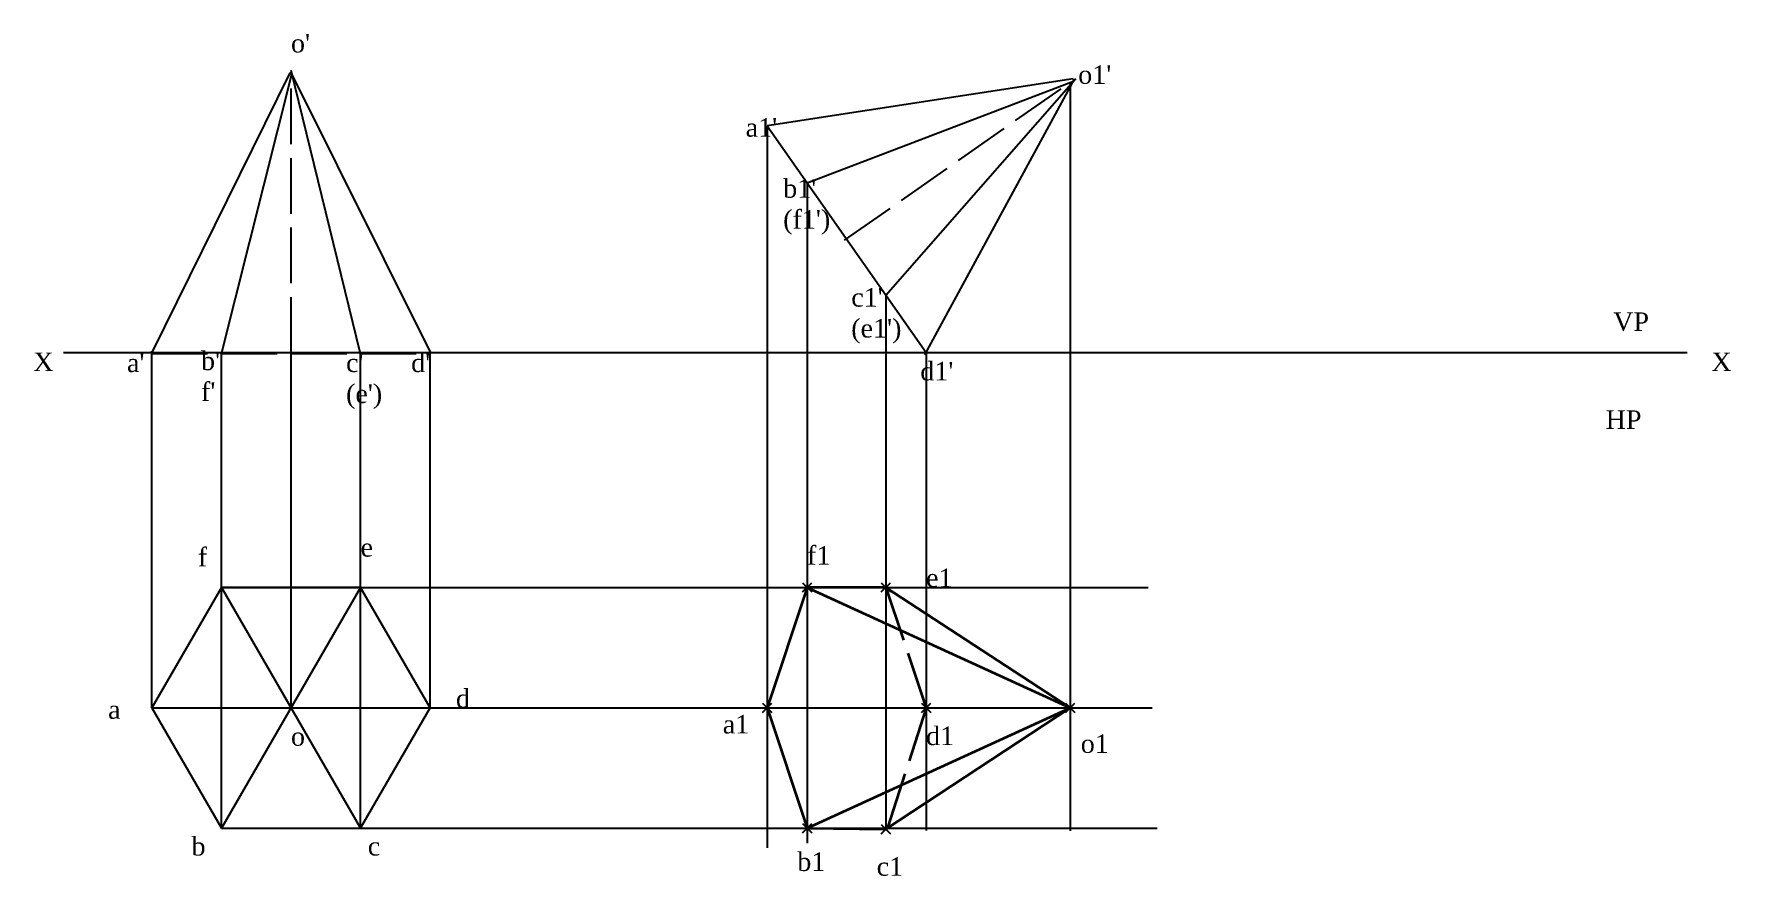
# Model space of a CAD drawing. Header units: millimetres. Extents: x 93 to 458, y 87 to 268.
import ezdxf

# ---------------------------------------------------------------- set-up
doc = ezdxf.new("R2010")
doc.units = ezdxf.units.MM
doc.header["$PDMODE"] = 3
doc.linetypes.add('ACAD_ISO02W100', pattern=[15, 12, -3])
doc.styles.get("Standard").update_dxf_attribs({"font": 'arial.ttf'})

msp = doc.modelspace()

# ---------------------------------------------------------------- linework, layer by layer
for p, q in [((147.66, 260.03), (117.92, 199.7)), ((132.92, 199.45), (148.11, 259.77)), ((178.08, 199.66), (147.87, 260.24)), ((162.92, 199.45), (147.92, 260.55)), ((316.56, 258.76), (250.58, 248.6)), ((259.16, 236.35), (316.6, 258.25)), ((276.16, 212.06), (317.13, 258.85)), ((284.56, 199.22), (316.85, 258.71)), ((315.87, 257.97), (315.87, 96.54)), ((250.58, 248.6), (284.82, 199.7)), ((250.58, 248.6), (250.58, 92.87)), ((259.16, 236.35), (259.16, 93.9)), ((276.16, 212.06), (276.16, 97.26)), ((98.88, 199.7), (448.88, 199.7)), ((117.92, 123.07), (117.92, 200.03)), ((132.92, 97.09), (132.92, 199.69)), ((147.92, 123.07), (147.92, 199.47)), ((162.92, 97.09), (162.92, 199.69)), ((177.92, 123.07), (177.92, 199.69)), ((284.82, 199.7), (284.82, 96.62)), ((132.92, 149.05), (162.92, 97.09)), ((162.92, 149.05), (132.92, 97.09)), ((132.92, 149.05), (332.72, 149.05)), ((117.92, 123.07), (177.92, 123.07)), ((117.92, 123.07), (333.57, 123.07)), ((250.58, 123.07), (315.87, 123.07)), ((284.82, 123.07), (315.87, 123.07)), ((132.92, 97.09), (334.62, 97.09)), ((259.16, 97.09), (259.16, 97.09))]:
    msp.add_line(p, q)
at = {"linetype": 'ACAD_ISO02W100'}
for p, q in [((147.92, 199.66), (147.92, 259.01)), ((267.26, 223.93), (315.87, 257.97)), ((117.92, 199.49), (177.92, 199.49))]:
    msp.add_line(p, q, dxfattribs=at)
at = {"color": 40, "lineweight": 35, "true_color": 0xf8d731}
for p, q in [((259.16, 149.05), (250.58, 123.07)), ((259.16, 149.05), (315.87, 123.07)), ((276.16, 149.05), (259.16, 149.05)), ((276.16, 149.05), (315.87, 123.07)), ((250.58, 123.07), (259.16, 97.09)), ((259.16, 97.09), (315.87, 123.07)), ((276.16, 96.89), (315.87, 123.07)), ((259.16, 97.09), (276.16, 96.89))]:
    msp.add_line(p, q, dxfattribs=at)
at = {"color": 40, "linetype": 'ACAD_ISO02W100', "lineweight": 35, "true_color": 0xf8d731}
for p, q in [((276.16, 149.05), (284.82, 123.07)), ((284.82, 123.07), (276.46, 97.09))]:
    msp.add_line(p, q, dxfattribs=at)
msp.add_lwpolyline([(132.92, 97.09), (162.92, 97.09), (177.92, 123.07), (162.92, 149.05), (132.92, 149.05), (117.92, 123.07)], close=True)
for p in [(259.16, 149.05), (276.16, 149.05), (250.58, 123.07), (284.82, 123.07), (315.87, 123.07), (259.16, 97.09), (276.16, 96.89)]:
    msp.add_point(p)

# ---------------------------------------------------------------- texts
at = {"char_height": 4, "attachment_point": 1}
for s, heights, insert in [("{\\fTimes New Roman|b0|i0|c0|p18;o'}", [0], (147.92, 268.44)), ("{\\fTimes New Roman|b0|i0|c0|p18;o1'}", [4.08], (317.62, 261.67)), ("{\\fTimes New Roman|b0|i0|c0|p18;a1'}", [0], (245.93, 250.27)), ("{\\fTimes New Roman|b0|i0|c0|p18;b1'\\P(f1')}", [0], (254.02, 237.1)), ("{\\fTimes New Roman|b0|i0|c0|p18;c1'\\P(e1')}", [0], (268.69, 213.61)), ('{\\fTimes New Roman|b0|i0|c0|p18;VP}', [0], (432.94, 208.37)), ('{\\fTimes New Roman|b0|i0|c0|p18;X}', [0], (92.37, 199.7)), ("{\\fTimes New Roman|b0|i0|c0|p18;a'}", [0], (112.56, 199.49)), ("{\\fTimes New Roman|b0|i0|c0|p18;b'\\Pf'}", [0], (128.52, 199.92)), ("{\\fTimes New Roman|b0|i0|c0|p18;c'\\P(e')}", [0], (159.79, 199.49)), ("{\\fTimes New Roman|b0|i0|c0|p18;d'}", [0], (173.82, 199.49)), ("{\\fTimes New Roman|b0|i0|c0|p18;d1'}", [0], (283.58, 197.68)), ('{\\fTimes New Roman|b0|i0|c0|p18;X}', [0], (454.1, 199.7)), ('{\\fTimes New Roman|b0|i0|c0|p18;HP}', [0], (431.32, 187.24)), ('{\\fTimes New Roman|b0|i0|c0|p18;f}', [0], (127.83, 157.58)), ('{\\fTimes New Roman|b0|i0|c0|p18;e}', [0], (162.92, 159.68)), ('{\\fTimes New Roman|b0|i0|c0|p18;f1}', [0], (259.16, 157.95)), ('{\\fTimes New Roman|b0|i0|c0|p18;e1}', [0], (284.82, 153.1)), ('{\\fTimes New Roman|b0|i0|c0|p18;d}', [0], (183.47, 127.07)), ('{\\fTimes New Roman|b0|i0|c0|p18;a}', [0], (108.49, 124.69)), ('{\\fTimes New Roman|b0|i0|c0|p18;a1}', [0], (241, 121.53)), ('{\\fTimes New Roman|b0|i0|c0|p18;o}', [0], (147.92, 118.89)), ('{\\fTimes New Roman|b0|i0|c0|p18;d1}', [0], (284.82, 119.01)), ('{\\fTimes New Roman|b0|i0|c0|p18;o1}', [0], (318.17, 117.34)), ('{\\fTimes New Roman|b0|i0|c0|p18;b}', [0], (126.47, 95.2)), ('{\\fTimes New Roman|b0|i0|c0|p18;c}', [0], (164.47, 95.2)), ('{\\fTimes New Roman|b0|i0|c0|p18;b1}', [0], (257.06, 91.87)), ('{\\fTimes New Roman|b0|i0|c0|p18;c1}', [0], (274.17, 90.83))]:
    msp.add_mtext_dynamic_manual_height_columns(s, width=173.5411, gutter_width=12.5, heights=heights, dxfattribs=dict(at, insert=insert))

doc.saveas('drawing.dxf')
